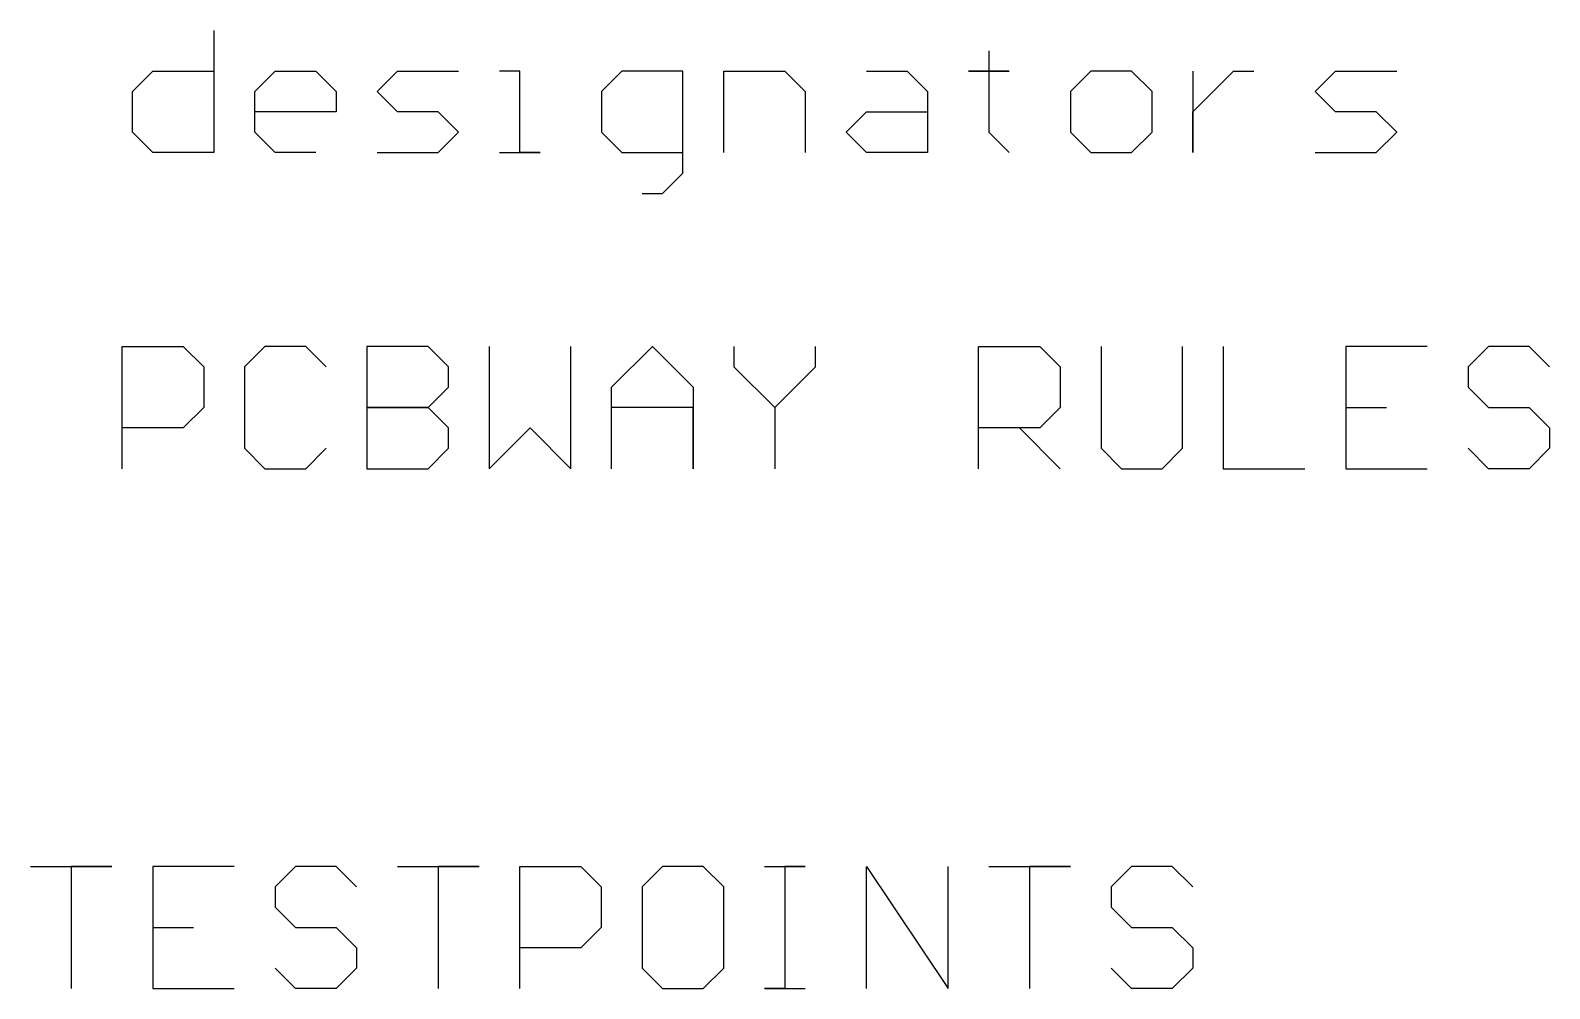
# Model space of a CAD drawing. Header units: millimetres. Extents: x 45 to 209, y 90 to 189.
# Drawn here: x 190.44 to 209.36, y 136.05 to 147.99 of the extents above; entities that cross this region are included whole.
import ezdxf

# ---------------------------------------------------------------- set-up
doc = ezdxf.new("R2010")
doc.units = ezdxf.units.MM
doc.layers.add('TopLayer', color=1, linetype='Continuous')

msp = doc.modelspace()

# ---------------------------------------------------------------- linework, layer by layer
at = {"layer": 'TopLayer'}
for p, q in [((192.727, 147.991), (192.727, 146.468)), ((202.376, 147.737), (202.376, 147.483)), ((191.712, 147.229), (191.966, 147.483)), ((191.966, 147.483), (192.727, 147.483)), ((193.235, 147.229), (193.489, 147.483)), ((193.489, 147.483), (193.997, 147.483)), ((193.997, 147.483), (194.251, 147.229)), ((194.759, 147.229), (195.013, 147.483)), ((195.013, 147.483), (195.774, 147.483)), ((196.536, 147.483), (196.282, 147.483)), ((196.536, 146.468), (196.536, 147.483)), ((197.806, 147.483), (197.552, 147.229)), ((198.567, 147.483), (197.806, 147.483)), ((198.567, 146.214), (198.567, 147.483)), ((199.075, 146.468), (199.075, 147.483)), ((199.075, 147.483), (199.837, 147.483)), ((199.837, 147.483), (200.091, 147.229)), ((200.853, 147.483), (201.361, 147.483)), ((201.361, 147.483), (201.614, 147.229)), ((202.376, 147.483), (202.122, 147.483)), ((202.122, 147.483), (202.63, 147.483)), ((202.63, 147.483), (202.376, 147.483)), ((202.376, 147.483), (202.376, 146.722)), ((203.646, 147.483), (203.392, 147.229)), ((204.154, 147.483), (203.646, 147.483)), ((204.408, 147.229), (204.154, 147.483)), ((204.915, 147.483), (204.915, 146.468)), ((205.169, 147.229), (205.423, 147.483)), ((205.423, 147.483), (205.677, 147.483)), ((206.439, 147.229), (206.693, 147.483)), ((206.693, 147.483), (207.455, 147.483)), ((191.712, 146.722), (191.712, 147.229)), ((193.235, 146.722), (193.235, 147.229)), ((194.251, 147.229), (194.251, 146.975)), ((195.013, 146.975), (194.759, 147.229)), ((197.552, 147.229), (197.552, 146.722)), ((200.091, 147.229), (200.091, 146.468)), ((201.614, 147.229), (201.614, 146.468)), ((203.392, 147.229), (203.392, 146.722)), ((204.408, 146.722), (204.408, 147.229)), ((204.915, 146.975), (205.169, 147.229)), ((206.693, 146.975), (206.439, 147.229)), ((194.251, 146.975), (193.235, 146.975)), ((195.52, 146.975), (195.013, 146.975)), ((195.774, 146.722), (195.52, 146.975)), ((200.599, 146.722), (200.853, 146.975)), ((200.853, 146.975), (201.614, 146.975)), ((204.915, 146.468), (204.915, 146.975)), ((207.201, 146.975), (206.693, 146.975)), ((207.455, 146.722), (207.201, 146.975)), ((191.966, 146.468), (191.712, 146.722)), ((193.489, 146.468), (193.235, 146.722)), ((195.52, 146.468), (195.774, 146.722)), ((197.552, 146.722), (197.806, 146.468)), ((200.853, 146.468), (200.599, 146.722)), ((202.376, 146.722), (202.63, 146.468)), ((203.392, 146.722), (203.646, 146.468)), ((204.154, 146.468), (204.408, 146.722)), ((207.201, 146.468), (207.455, 146.722)), ((192.727, 146.468), (191.966, 146.468)), ((193.997, 146.468), (193.489, 146.468)), ((194.759, 146.468), (195.52, 146.468)), ((196.282, 146.468), (196.79, 146.468)), ((196.79, 146.468), (196.536, 146.468)), ((197.806, 146.468), (198.567, 146.468)), ((201.614, 146.468), (200.853, 146.468)), ((203.646, 146.468), (204.154, 146.468)), ((206.439, 146.468), (207.201, 146.468)), ((198.314, 145.96), (198.567, 146.214)), ((198.06, 145.96), (198.314, 145.96)), ((191.585, 142.531), (191.585, 144.054)), ((191.585, 144.054), (192.346, 144.054)), ((192.346, 144.054), (192.6, 143.8)), ((193.362, 144.054), (193.108, 143.8)), ((193.87, 144.054), (193.362, 144.054)), ((194.124, 143.8), (193.87, 144.054)), ((194.632, 144.054), (194.632, 142.531)), ((195.393, 144.054), (194.632, 144.054)), ((195.647, 143.8), (195.393, 144.054)), ((196.155, 144.054), (196.155, 142.531)), ((197.171, 142.531), (197.171, 144.054)), ((197.679, 143.546), (198.187, 144.054)), ((198.187, 144.054), (198.694, 143.546)), ((199.202, 144.054), (199.202, 143.8)), ((200.218, 143.8), (200.218, 144.054)), ((202.249, 142.531), (202.249, 144.054)), ((202.249, 144.054), (203.011, 144.054)), ((203.011, 144.054), (203.265, 143.8)), ((203.773, 144.054), (203.773, 142.785)), ((204.788, 142.785), (204.788, 144.054)), ((205.296, 144.054), (205.296, 142.531)), ((207.835, 144.054), (206.82, 144.054)), ((206.82, 144.054), (206.82, 142.531)), ((208.597, 144.054), (208.343, 143.8)), ((209.105, 144.054), (208.597, 144.054)), ((209.359, 143.8), (209.105, 144.054)), ((192.6, 143.8), (192.6, 143.292)), ((193.108, 143.8), (193.108, 142.785)), ((195.647, 143.546), (195.647, 143.8)), ((199.202, 143.8), (199.71, 143.292)), ((199.71, 143.292), (200.218, 143.8)), ((203.265, 143.8), (203.265, 143.292)), ((208.343, 143.8), (208.343, 143.546)), ((195.393, 143.292), (195.647, 143.546)), ((197.679, 142.531), (197.679, 143.546)), ((198.694, 143.546), (198.694, 142.531)), ((208.343, 143.546), (208.597, 143.292)), ((192.6, 143.292), (192.346, 143.038)), ((195.393, 143.292), (194.632, 143.292)), ((194.632, 143.292), (195.393, 143.292)), ((195.647, 143.038), (195.393, 143.292)), ((198.694, 143.292), (197.679, 143.292)), ((198.694, 142.531), (198.694, 143.292)), ((199.71, 143.292), (199.71, 142.531)), ((203.265, 143.292), (203.011, 143.038)), ((206.82, 143.292), (207.328, 143.292)), ((208.597, 143.292), (209.105, 143.292)), ((209.105, 143.292), (209.359, 143.038)), ((192.346, 143.038), (191.585, 143.038)), ((195.647, 142.785), (195.647, 143.038)), ((196.155, 142.531), (196.663, 143.038)), ((196.663, 143.038), (197.171, 142.531)), ((203.011, 143.038), (202.249, 143.038)), ((202.757, 143.038), (203.265, 142.531)), ((209.359, 143.038), (209.359, 142.785)), ((193.108, 142.785), (193.362, 142.531)), ((193.87, 142.531), (194.124, 142.785)), ((195.393, 142.531), (195.647, 142.785)), ((203.773, 142.785), (204.027, 142.531)), ((204.534, 142.531), (204.788, 142.785)), ((208.597, 142.531), (208.343, 142.785)), ((209.359, 142.785), (209.105, 142.531)), ((193.362, 142.531), (193.87, 142.531)), ((194.632, 142.531), (195.393, 142.531)), ((204.027, 142.531), (204.534, 142.531)), ((205.296, 142.531), (206.312, 142.531)), ((206.82, 142.531), (207.835, 142.531)), ((209.105, 142.531), (208.597, 142.531)), ((190.442, 137.577), (191.457, 137.577)), ((191.457, 137.577), (190.95, 137.577)), ((190.95, 137.577), (190.95, 136.054)), ((192.981, 137.577), (191.965, 137.577)), ((191.965, 137.577), (191.965, 136.054)), ((193.743, 137.577), (193.489, 137.323)), ((194.25, 137.577), (193.743, 137.577)), ((194.504, 137.323), (194.25, 137.577)), ((195.012, 137.577), (196.028, 137.577)), ((196.028, 137.577), (195.52, 137.577)), ((195.52, 137.577), (195.52, 136.054)), ((196.536, 136.054), (196.536, 137.577)), ((196.536, 137.577), (197.297, 137.577)), ((197.297, 137.577), (197.551, 137.323)), ((198.313, 137.577), (198.059, 137.323)), ((198.821, 137.577), (198.313, 137.577)), ((199.075, 137.323), (198.821, 137.577)), ((199.583, 137.577), (200.091, 137.577)), ((200.091, 137.577), (199.837, 137.577)), ((199.837, 137.577), (199.837, 136.054)), ((200.852, 136.054), (200.852, 137.577)), ((200.852, 137.577), (201.868, 136.054)), ((201.868, 136.054), (201.868, 137.577)), ((202.376, 137.577), (203.391, 137.577)), ((203.391, 137.577), (202.884, 137.577)), ((202.884, 137.577), (202.884, 136.054)), ((204.153, 137.577), (203.899, 137.323)), ((204.661, 137.577), (204.153, 137.577)), ((204.915, 137.323), (204.661, 137.577)), ((193.489, 137.323), (193.489, 137.069)), ((197.551, 137.323), (197.551, 136.815)), ((198.059, 137.323), (198.059, 136.308)), ((199.075, 136.308), (199.075, 137.323)), ((203.899, 137.323), (203.899, 137.069)), ((193.489, 137.069), (193.743, 136.815)), ((203.899, 137.069), (204.153, 136.815)), ((191.965, 136.815), (192.473, 136.815)), ((193.743, 136.815), (194.25, 136.815)), ((194.25, 136.815), (194.504, 136.561)), ((197.551, 136.815), (197.297, 136.561)), ((204.153, 136.815), (204.661, 136.815)), ((204.661, 136.815), (204.915, 136.561)), ((194.504, 136.561), (194.504, 136.308)), ((197.297, 136.561), (196.536, 136.561)), ((204.915, 136.561), (204.915, 136.308)), ((193.743, 136.054), (193.489, 136.308)), ((194.504, 136.308), (194.25, 136.054)), ((198.059, 136.308), (198.313, 136.054)), ((198.821, 136.054), (199.075, 136.308)), ((204.153, 136.054), (203.899, 136.308)), ((204.915, 136.308), (204.661, 136.054)), ((191.965, 136.054), (192.981, 136.054)), ((194.25, 136.054), (193.743, 136.054)), ((198.313, 136.054), (198.821, 136.054)), ((199.837, 136.054), (199.583, 136.054)), ((199.583, 136.054), (200.091, 136.054)), ((204.661, 136.054), (204.153, 136.054))]:
    msp.add_line(p, q, dxfattribs=at)

doc.saveas('drawing.dxf')
